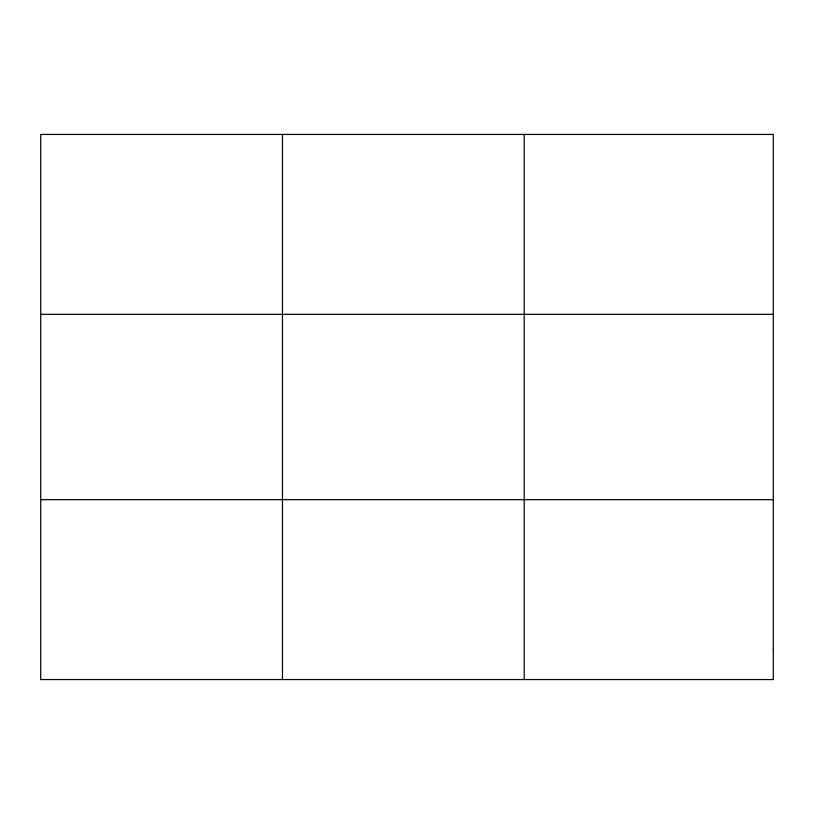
<?xml version="1.0" encoding="UTF-8"?>
<svg xmlns="http://www.w3.org/2000/svg" width="814" height="814" viewBox="0 0 814 814"><rect width="100%" height="100%" fill="white"/><g stroke="black" fill="none" stroke-linecap="round" stroke-linejoin="round"><path stroke-width="1.22" d="M282.458 679.558L282.458 134.442M524.216 679.558L524.216 134.442M40.7 314.326L773.3 314.326M40.7 499.674L773.3 499.674M773.3 649.572L773.3 679.558L40.7 679.558L40.7 134.442L773.3 134.442L773.3 649.572"/></g></svg>
